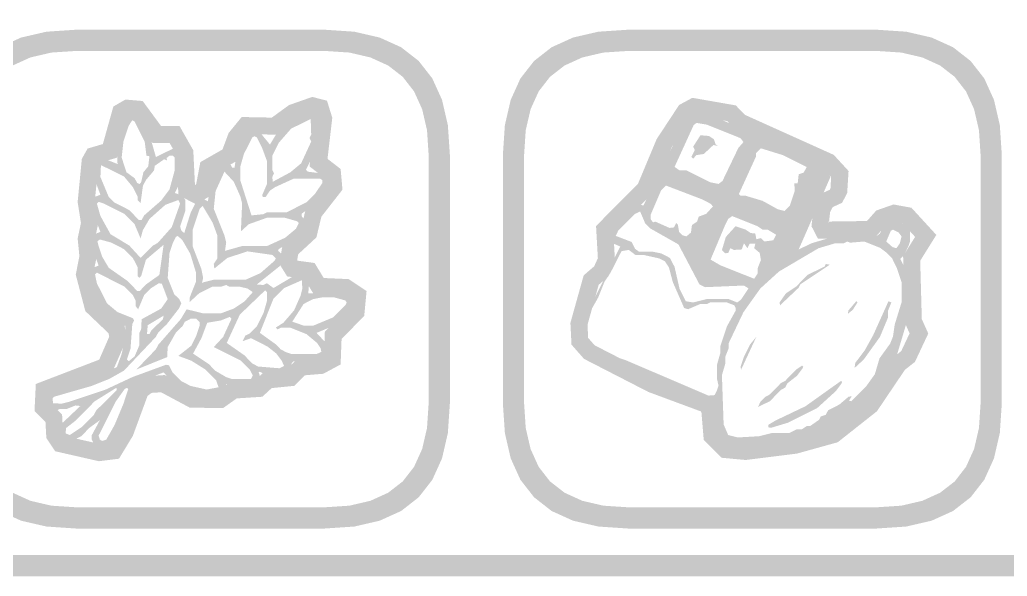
# Model space of a CAD drawing. Header units: millimetres. Extents: x 6 to 441, y 6 to 299.
# Drawn here: x 367.2 to 385.8, y 24.2 to 34.69 of the extents above; entities that cross this region are included whole.
import ezdxf

# ---------------------------------------------------------------- set-up
doc = ezdxf.new("R2010")
doc.units = ezdxf.units.MM
doc.layers.add('RASTER', color=7, linetype='Continuous')

msp = doc.modelspace()

# ---------------------------------------------------------------- hatches: boundary and pattern name
at = {"layer": 'RASTER'}
h = msp.add_hatch(color=7, dxfattribs=at)
h.paths.add_polyline_path([(350.2, 39.6), (350.234, 40.116), (350.338, 40.563), (350.509, 40.941), (350.75, 41.25), (351.059, 41.491), (351.438, 41.663), (351.884, 41.766), (352.4, 41.8), (409.6, 41.8), (410.116, 41.766), (410.563, 41.662), (410.941, 41.491), (411.25, 41.25), (411.491, 40.941), (411.663, 40.563), (411.766, 40.116), (411.8, 39.6), (411.8, 26.4), (411.766, 25.884), (411.662, 25.438), (411.491, 25.059), (411.25, 24.75), (410.941, 24.509), (410.563, 24.337), (410.116, 24.234), (409.6, 24.2), (352.4, 24.2), (351.884, 24.234), (351.438, 24.338), (351.059, 24.509), (350.75, 24.75), (350.509, 25.059), (350.338, 25.438), (350.234, 25.884), (350.2, 26.4)])
h.paths.add_polyline_path([(350.6, 39.6), (350.6, 26.4), (350.628, 25.978), (350.713, 25.612), (350.853, 25.303), (351.05, 25.05), (351.303, 24.853), (351.612, 24.713), (351.978, 24.628), (352.4, 24.6), (409.6, 24.6), (410.022, 24.628), (410.388, 24.713), (410.697, 24.853), (410.95, 25.05), (411.147, 25.303), (411.287, 25.612), (411.372, 25.978), (411.4, 26.4), (411.4, 39.6), (411.372, 40.022), (411.287, 40.388), (411.147, 40.697), (410.95, 40.95), (410.697, 41.147), (410.388, 41.287), (410.022, 41.372), (409.6, 41.4), (352.4, 41.4), (351.978, 41.372), (351.612, 41.287), (351.303, 41.147), (351.05, 40.95), (350.853, 40.697), (350.713, 40.388), (350.628, 40.022), (350.6, 39.6)], flags=0)
h = msp.add_hatch(color=7, dxfattribs=at)
h.paths.add_polyline_path([(365.9, 32.15), (365.937, 32.701), (366.047, 33.178), (366.23, 33.582), (366.487, 33.912), (366.818, 34.17), (367.222, 34.353), (367.699, 34.463), (368.25, 34.5), (372.95, 34.5), (373.501, 34.463), (373.978, 34.353), (374.382, 34.17), (374.713, 33.912), (374.97, 33.582), (375.153, 33.178), (375.263, 32.701), (375.3, 32.15), (375.3, 27.45), (375.263, 26.899), (375.153, 26.422), (374.97, 26.018), (374.713, 25.688), (374.382, 25.43), (373.978, 25.247), (373.501, 25.137), (372.95, 25.1), (368.25, 25.1), (367.699, 25.137), (367.222, 25.247), (366.818, 25.43), (366.488, 25.688), (366.23, 26.018), (366.047, 26.422), (365.937, 26.899), (365.9, 27.45)])
h.paths.add_polyline_path([(366.3, 32.15), (366.3, 27.45), (366.33, 26.993), (366.422, 26.597), (366.574, 26.262), (366.788, 25.987), (367.062, 25.774), (367.397, 25.622), (367.793, 25.53), (368.25, 25.5), (372.95, 25.5), (373.407, 25.53), (373.803, 25.622), (374.138, 25.774), (374.412, 25.987), (374.626, 26.262), (374.778, 26.597), (374.87, 26.993), (374.9, 27.45), (374.9, 32.15), (374.87, 32.607), (374.778, 33.003), (374.626, 33.338), (374.412, 33.613), (374.138, 33.826), (373.803, 33.978), (373.407, 34.07), (372.95, 34.1), (368.25, 34.1), (367.793, 34.07), (367.397, 33.978), (367.062, 33.826), (366.788, 33.613), (366.574, 33.338), (366.422, 33.003), (366.33, 32.607), (366.3, 32.15)], flags=0)
h = msp.add_hatch(color=7, dxfattribs=at)
h.paths.add_polyline_path([(376.3, 32.15), (376.337, 32.701), (376.447, 33.178), (376.63, 33.582), (376.888, 33.912), (377.218, 34.17), (377.622, 34.353), (378.099, 34.463), (378.65, 34.5), (383.35, 34.5), (383.901, 34.463), (384.378, 34.353), (384.782, 34.17), (385.112, 33.912), (385.37, 33.582), (385.553, 33.178), (385.663, 32.701), (385.7, 32.15), (385.7, 27.45), (385.663, 26.899), (385.553, 26.422), (385.37, 26.018), (385.113, 25.688), (384.782, 25.43), (384.378, 25.247), (383.901, 25.137), (383.35, 25.1), (378.65, 25.1), (378.099, 25.137), (377.622, 25.247), (377.218, 25.43), (376.888, 25.688), (376.63, 26.018), (376.447, 26.422), (376.337, 26.899), (376.3, 27.45)])
h.paths.add_polyline_path([(376.7, 32.15), (376.7, 27.45), (376.73, 26.993), (376.822, 26.597), (376.974, 26.262), (377.188, 25.987), (377.462, 25.774), (377.797, 25.622), (378.193, 25.53), (378.65, 25.5), (383.35, 25.5), (383.807, 25.53), (384.203, 25.622), (384.538, 25.774), (384.813, 25.987), (385.026, 26.262), (385.178, 26.597), (385.27, 26.993), (385.3, 27.45), (385.3, 32.15), (385.27, 32.607), (385.178, 33.003), (385.026, 33.338), (384.812, 33.613), (384.538, 33.826), (384.203, 33.978), (383.807, 34.07), (383.35, 34.1), (378.65, 34.1), (378.193, 34.07), (377.797, 33.978), (377.462, 33.826), (377.188, 33.613), (376.974, 33.338), (376.822, 33.003), (376.73, 32.607), (376.7, 32.15)], flags=0)
h = msp.add_hatch(color=7, dxfattribs=at)
h.paths.add_polyline_path([(372.708, 33.234), (372.985, 33.163), (373.085, 32.842), (372.995, 32.067), (373.242, 31.876), (373.277, 31.486), (372.879, 30.976), (372.786, 30.586), (372.443, 30.269), (372.423, 30.155), (372.427, 30.148), (372.752, 30.104), (372.924, 29.821), (373.394, 29.8), (373.731, 29.575), (373.687, 29.106), (373.26, 28.673), (373.242, 28.192), (372.915, 28.016), (372.57, 27.988), (372.371, 27.789), (371.943, 27.746), (371.767, 27.583), (371.285, 27.552), (371.025, 27.368), (370.397, 27.379), (369.859, 27.667), (369.681, 27.656), (369.604, 27.599), (369.328, 26.848), (369.066, 26.415), (368.687, 26.368), (367.863, 26.556), (367.697, 26.805), (367.681, 27.105), (367.474, 27.312), (367.499, 27.824), (368.693, 28.282), (368.881, 28.712), (368.87, 28.779), (368.432, 29.197), (368.251, 29.884), (368.32, 30.231), (368.287, 30.566), (368.349, 30.858), (368.287, 31.253), (368.366, 32.068), (368.475, 32.261), (368.762, 32.345), (368.96, 33.053), (369.186, 33.184), (369.512, 33.157), (369.861, 32.683), (370.208, 32.683), (370.466, 32.228), (370.497, 31.582), (370.51, 31.575), (370.518, 31.58), (370.599, 32.005), (371.016, 32.243), (371.132, 32.554), (371.378, 32.855), (371.946, 32.844), (372.269, 33.08)])
h.paths.add_polyline_path([(372.722, 32.9), (372.42, 32.794), (372.048, 32.522), (371.528, 32.532), (371.414, 32.392), (371.276, 32.022), (370.885, 31.8), (370.806, 31.383), (370.527, 31.208), (370.186, 31.381), (370.15, 32.137), (370.021, 32.363), (369.7, 32.363), (369.341, 32.85), (369.26, 32.857), (369.233, 32.841), (369.023, 32.087), (368.689, 31.99), (368.678, 31.97), (368.61, 31.263), (368.675, 30.849), (368.61, 30.548), (368.644, 30.215), (368.579, 29.894), (368.719, 29.366), (369.169, 28.936), (369.212, 28.669), (368.932, 28.031), (367.809, 27.6), (367.801, 27.438), (367.994, 27.245), (368.012, 26.91), (368.059, 26.839), (368.704, 26.693), (368.873, 26.713), (369.038, 26.987), (369.336, 27.799), (369.567, 27.969), (369.929, 27.992), (370.48, 27.698), (370.926, 27.69), (371.174, 27.866), (371.633, 27.895), (371.804, 28.053), (372.225, 28.096), (372.427, 28.298), (372.822, 28.33), (372.929, 28.387), (372.945, 28.809), (373.379, 29.25), (373.395, 29.415), (373.291, 29.484), (372.74, 29.509), (372.558, 29.807), (372.235, 29.851), (372.086, 30.09), (372.146, 30.431), (372.497, 30.755), (372.584, 31.119), (372.947, 31.583), (372.936, 31.708), (372.656, 31.924), (372.759, 32.812), (372.732, 32.898), (372.722, 32.9)], flags=0)
h = msp.add_hatch(color=7, dxfattribs=at)
h.paths.add_polyline_path([(379.87, 33.217), (380.688, 33.074), (380.86, 32.896), (382.534, 32.142), (382.813, 31.838), (382.787, 31.423), (382.692, 31.239), (382.515, 31.158), (382.466, 31.067), (382.443, 30.859), (382.43, 30.885), (383.16, 30.895), (383.335, 31.093), (383.66, 31.207), (383.998, 31.145), (384.467, 30.633), (384.163, 30.146), (384.193, 29.046), (384.315, 28.775), (384.064, 28.24), (383.875, 28.091), (383.348, 27.31), (382.608, 26.725), (381.841, 26.512), (380.877, 26.391), (380.422, 26.433), (380.084, 26.77), (380.041, 27.289), (380.029, 27.307), (379.044, 27.672), (377.828, 28.297), (377.592, 28.566), (377.572, 28.976), (377.822, 29.871), (378.02, 30.042), (378.089, 30.195), (378.055, 30.801), (378.846, 31.599), (379.197, 32.439), (379.62, 33.082)])
h.paths.add_polyline_path([(379.924, 32.883), (379.843, 32.839), (379.481, 32.288), (379.117, 31.418), (378.382, 30.677), (378.412, 30.135), (378.283, 29.846), (378.104, 29.692), (377.894, 28.94), (377.906, 28.693), (378.028, 28.553), (379.174, 27.965), (380.238, 27.571), (380.353, 27.397), (380.394, 26.914), (380.567, 26.741), (380.871, 26.712), (381.778, 26.827), (382.46, 27.016), (383.111, 27.53), (383.638, 28.312), (383.806, 28.444), (383.963, 28.778), (383.875, 28.973), (383.841, 30.234), (384.067, 30.596), (383.834, 30.85), (383.686, 30.877), (383.52, 30.819), (383.306, 30.577), (382.236, 30.562), (382.114, 30.798), (382.155, 31.164), (382.284, 31.405), (382.459, 31.484), (382.472, 31.51), (382.485, 31.722), (382.342, 31.877), (380.672, 32.629), (380.53, 32.777), (379.924, 32.883)], flags=0)
h = msp.add_hatch(color=7, dxfattribs=at)
h.paths.add_polyline_path([(369.26, 32.95), (369.393, 32.904), (369.527, 32.737), (369.65, 32.493), (369.761, 32.102), (370.084, 32.259), (370.161, 32.236), (370.218, 32.159), (370.218, 31.992), (370.251, 31.892), (370.185, 31.558), (370.118, 31.425), (370.261, 31.368), (370.318, 31.291), (370.318, 31.091), (370.218, 30.79), (370.241, 30.714), (370.295, 30.667), (370.418, 31.057), (370.508, 31.234), (370.619, 31.325), (370.742, 31.268), (370.785, 31.558), (370.852, 31.759), (370.976, 31.969), (371.086, 31.992), (371.176, 31.949), (371.196, 31.902), (371.243, 31.902), (371.286, 32.193), (371.51, 32.603), (371.62, 32.66), (371.663, 32.637), (371.911, 32.336), (372.011, 32.503), (372.278, 32.77), (372.488, 32.894), (372.722, 32.96), (372.765, 32.937), (372.822, 32.86), (372.822, 32.493), (372.722, 32.126), (372.588, 31.859), (372.622, 31.825), (372.889, 31.792), (372.999, 31.735), (373.022, 31.592), (372.932, 31.415), (372.845, 31.335), (372.799, 31.248), (372.511, 31.034), (372.511, 30.981), (372.588, 30.891), (372.531, 30.714), (372.365, 30.547), (372.077, 30.366), (372.064, 30.333), (372.154, 30.256), (372.154, 30.156), (372.097, 30.046), (371.663, 29.699), (371.787, 29.689), (371.854, 29.722), (371.977, 29.632), (372.355, 29.856), (372.555, 29.889), (372.655, 29.789), (372.632, 29.532), (373.289, 29.555), (373.466, 29.465), (373.49, 29.321), (373.433, 29.211), (373.166, 28.944), (372.789, 28.787), (372.965, 28.597), (373.022, 28.487), (372.999, 28.343), (372.922, 28.287), (372.789, 28.253), (372.355, 28.253), (372.321, 28.22), (372.298, 28.076), (372.221, 28.019), (371.787, 28.019), (371.72, 28.053), (371.697, 28.043), (371.72, 27.986), (371.697, 27.843), (371.553, 27.786), (371.086, 27.819), (371.043, 27.662), (370.952, 27.619), (370.518, 27.619), (370.385, 27.652), (370.141, 27.776), (369.907, 28.043), (369.393, 27.843), (369.216, 27.285), (368.993, 26.774), (368.926, 26.674), (368.816, 26.617), (368.716, 26.617), (368.605, 26.674), (368.549, 26.784), (368.549, 26.851), (368.706, 27.141), (368.505, 26.995), (368.358, 26.841), (368.181, 26.751), (368.081, 26.751), (367.991, 26.794), (367.948, 26.884), (367.971, 27.061), (368.338, 27.409), (368.248, 27.419), (368.081, 27.352), (367.948, 27.352), (367.881, 27.318), (367.737, 27.409), (367.714, 27.619), (367.737, 27.662), (367.848, 27.719), (368.549, 27.919), (369.026, 28.143), (369.116, 28.387), (369.183, 28.721), (369.183, 28.921), (368.939, 29.044), (368.739, 29.245), (368.582, 29.522), (368.515, 29.755), (368.539, 29.999), (368.682, 30.056), (368.549, 30.423), (368.549, 30.59), (368.572, 30.634), (368.716, 30.69), (368.549, 31.124), (368.549, 31.291), (368.572, 31.335), (368.716, 31.391), (368.615, 31.658), (368.592, 31.902), (368.615, 31.992), (368.682, 32.059), (368.816, 32.059), (369.039, 31.969), (369.016, 32.393), (369.083, 32.66), (369.206, 32.904)])
h.paths.add_polyline_path([(372.678, 32.817), (372.311, 32.637), (372.077, 32.37), (371.954, 32.126), (371.954, 31.859), (371.987, 31.792), (371.954, 31.725), (371.964, 31.635), (372.298, 31.815), (372.498, 31.982), (372.688, 32.393), (372.655, 32.46), (372.688, 32.526)], flags=0)
h.paths.add_polyline_path([(369.317, 32.794), (369.25, 32.693), (369.15, 32.393), (369.116, 32.092), (369.206, 31.815), (369.36, 31.702), (369.407, 31.615), (369.45, 31.592), (369.483, 31.625), (369.527, 31.815), (369.617, 31.925), (369.64, 32.116), (369.584, 32.126), (369.55, 32.393), (369.36, 32.77)], flags=0)
h.paths.add_polyline_path([(371.62, 32.493), (371.577, 32.47), (371.42, 32.159), (371.353, 31.925), (371.353, 31.658), (371.563, 31.001), (371.787, 31.024), (371.854, 31.057), (372.221, 31.057), (372.598, 31.248), (372.765, 31.415), (372.899, 31.615), (372.899, 31.668), (372.855, 31.692), (372.355, 31.692), (372.011, 31.535), (371.911, 31.468), (371.83, 31.348), (371.777, 31.348), (371.764, 31.381), (371.854, 31.592), (371.854, 32.026), (371.764, 32.269), (371.663, 32.47)], flags=0)
h.paths.add_polyline_path([(370.018, 32.126), (369.961, 32.082), (369.974, 32.036), (369.917, 32.059), (369.741, 31.936), (369.727, 31.849), (369.574, 31.668), (369.517, 31.558), (369.473, 31.234), (369.417, 31.291), (369.417, 31.358), (369.327, 31.535), (369.16, 31.735), (368.726, 31.949), (368.716, 31.725), (368.873, 31.348), (368.973, 31.248), (369.26, 31.101), (369.44, 30.914), (369.493, 30.914), (369.54, 31.001), (369.861, 31.281), (370.018, 31.491), (370.118, 31.859), (370.118, 32.092), (370.084, 32.126)], flags=0)
h.paths.add_polyline_path([(371.053, 31.825), (370.886, 31.458), (370.852, 31.124), (371.053, 30.623), (371.086, 30.49), (371.063, 30.333), (371.386, 30.423), (371.854, 30.423), (372.198, 30.58), (372.398, 30.747), (372.455, 30.857), (372.421, 30.891), (372.188, 30.957), (371.854, 30.957), (371.51, 30.834), (371.363, 30.7), (371.386, 31.224), (371.353, 31.358), (371.229, 31.635)], flags=0)
h.paths.add_polyline_path([(370.185, 31.291), (369.941, 31.201), (369.64, 30.934), (369.517, 30.724), (369.473, 30.567), (369.36, 30.834), (369.16, 31.034), (368.782, 31.224), (368.682, 31.258), (368.649, 31.224), (368.716, 30.991), (368.906, 30.647), (369.26, 30.433), (369.473, 30.2), (369.707, 30.433), (369.794, 30.48), (370.061, 30.78), (370.218, 31.224)], flags=0)
h.paths.add_polyline_path([(370.642, 31.181), (370.585, 31.124), (370.452, 30.724), (370.452, 30.423), (370.619, 29.989), (370.652, 29.822), (370.629, 29.732), (370.852, 29.789), (371.453, 29.789), (371.73, 29.912), (371.997, 30.146), (372.021, 30.189), (371.954, 30.256), (371.487, 30.323), (371.109, 30.2), (370.862, 29.999), (370.852, 30.089), (370.919, 30.189), (370.919, 30.623), (370.829, 30.867)], flags=0)
h.paths.add_polyline_path([(370.175, 30.613), (370.141, 30.6), (370.084, 30.49), (370.018, 30.29), (369.984, 29.822), (370.108, 29.512), (370.195, 29.432), (370.241, 29.345), (370.195, 29.245), (369.961, 28.944), (369.807, 28.797), (369.761, 28.711), (369.16, 28.076), (368.883, 27.919), (368.549, 27.786), (367.848, 27.585), (367.814, 27.552), (367.824, 27.462), (367.981, 27.452), (368.115, 27.485), (368.816, 27.719), (369.317, 27.953), (369.951, 28.186), (370.008, 28.176), (370.074, 28.043), (370.241, 27.876), (370.418, 27.786), (370.719, 27.719), (370.942, 27.762), (370.896, 27.896), (370.695, 28.096), (370.428, 28.263), (370.185, 28.353), (370.428, 28.544), (370.518, 28.721), (370.585, 28.921), (370.585, 28.988), (370.518, 29.054), (370.418, 29.054), (370.308, 28.998), (370.261, 28.911), (370.141, 28.797), (369.984, 28.52), (369.974, 28.33), (369.393, 28.096), (369.761, 28.477), (369.807, 28.564), (370.228, 29.044), (370.341, 29.231), (370.652, 29.155), (370.986, 29.155), (371.229, 29.245), (371.43, 29.378), (371.587, 29.555), (371.487, 29.622), (371.353, 29.655), (371.153, 29.655), (371.086, 29.689), (370.986, 29.655), (370.819, 29.655), (370.575, 29.532), (370.395, 29.365), (370.395, 29.445), (370.518, 29.755), (370.518, 29.922), (370.408, 30.28), (370.261, 30.533)], flags=0)
h.paths.add_polyline_path([(368.706, 30.547), (368.659, 30.513), (368.682, 30.423), (368.749, 30.223), (368.873, 30.013), (369.226, 29.766), (369.407, 29.579), (369.46, 29.579), (369.574, 29.699), (369.827, 29.879), (369.907, 30.447), (369.574, 30.166), (369.483, 29.856), (369.45, 29.822), (369.417, 29.856), (369.417, 30.023), (369.327, 30.2), (369.16, 30.366), (368.916, 30.49)], flags=0)
h.paths.add_polyline_path([(368.649, 29.922), (368.615, 29.889), (368.649, 29.722), (368.839, 29.345), (369.039, 29.178), (369.327, 29.064), (369.35, 29.021), (369.317, 28.954), (369.283, 28.487), (369.216, 28.287), (369.25, 28.253), (369.36, 28.343), (369.45, 28.554), (369.45, 28.787), (369.483, 28.854), (369.493, 29.044), (369.861, 29.245), (369.984, 29.422), (369.874, 29.712), (369.817, 29.722), (369.674, 29.632), (369.54, 29.498), (369.427, 29.231), (369.383, 29.288), (369.383, 29.388), (369.327, 29.498), (369.16, 29.665)], flags=0)
h.paths.add_polyline_path([(372.511, 29.779), (372.178, 29.632), (371.977, 29.432), (371.72, 28.787), (372.031, 28.564), (372.111, 28.477), (372.221, 28.42), (372.321, 28.387), (372.789, 28.387), (372.879, 28.43), (372.865, 28.497), (372.799, 28.597), (372.598, 28.764), (372.288, 28.887), (372.121, 28.887), (372.054, 28.854), (372.021, 28.887), (372.164, 28.978), (372.365, 29.211), (372.488, 29.488), (372.521, 29.622)], flags=0)
h.paths.add_polyline_path([(371.82, 29.589), (371.343, 29.131), (371.096, 28.597), (371.43, 28.363), (371.577, 28.21), (371.687, 28.153), (372.087, 28.12), (372.178, 28.163), (372.131, 28.263), (372.031, 28.397), (371.864, 28.53), (371.553, 28.687), (371.396, 28.63), (371.443, 28.731), (371.53, 28.777), (371.663, 28.911), (371.787, 29.155), (371.854, 29.388), (371.854, 29.555)], flags=0)
h.paths.add_polyline_path([(372.889, 29.455), (372.722, 29.422), (372.545, 29.332), (372.331, 28.998), (372.555, 28.921), (372.722, 28.921), (373.099, 29.078), (373.333, 29.311), (373.356, 29.355), (373.333, 29.398), (373.122, 29.455)], flags=0)
h.paths.add_polyline_path([(369.907, 29.111), (369.607, 28.931), (369.594, 28.764), (369.64, 28.764), (369.674, 28.831), (369.894, 29.044)], flags=0)
h.paths.add_polyline_path([(371.153, 29.088), (370.986, 29.021), (370.729, 28.978), (370.619, 28.687), (370.462, 28.397), (370.762, 28.196), (370.876, 28.076), (371.086, 27.953), (371.186, 27.919), (371.553, 27.919), (371.587, 27.986), (371.53, 28.096), (371.363, 28.263), (370.852, 28.52), (371.029, 28.711), (371.186, 29.054)], flags=0)
h.paths.add_polyline_path([(369.016, 27.752), (368.605, 27.495), (368.258, 27.141), (368.071, 26.995), (368.058, 26.894), (368.138, 26.861), (368.358, 27.008), (368.592, 27.242), (368.639, 27.328), (369.026, 27.709)], flags=0)
h.paths.add_polyline_path([(369.216, 27.752), (369.173, 27.729), (369.006, 27.495), (368.682, 26.851), (368.706, 26.774), (368.749, 26.751), (368.826, 26.774), (368.983, 27.051), (369.15, 27.452), (369.24, 27.729)], flags=0)
h = msp.add_hatch(color=7, dxfattribs=at)
h.paths.add_polyline_path([(379.894, 32.957), (380.012, 32.967), (380.332, 32.839), (382.055, 32.105), (382.384, 31.923), (382.47, 31.722), (381.873, 30.359), (382.119, 30.477), (382.661, 30.637), (383.076, 30.669), (383.332, 30.605), (383.405, 30.659), (383.482, 30.838), (383.555, 30.892), (383.747, 30.892), (383.916, 30.806), (383.97, 30.701), (383.97, 30.509), (383.938, 30.414), (383.852, 30.244), (383.788, 30.181), (383.938, 29.871), (383.97, 29.711), (383.97, 29.36), (383.938, 29.296), (383.906, 28.977), (383.715, 28.339), (383.565, 28.042), (383.246, 27.595), (382.894, 27.244), (382.607, 27.053), (382.247, 26.871), (381.927, 26.775), (381.608, 26.743), (381.544, 26.711), (381.353, 26.711), (381.034, 26.647), (380.587, 26.647), (380.418, 26.733), (380.3, 26.935), (380.3, 27.445), (380.277, 27.487), (379.374, 27.86), (378.458, 28.285), (378.512, 28.307), (378.608, 28.275), (380.172, 27.605), (380.29, 27.614), (380.332, 27.701), (380.363, 27.796), (380.332, 27.924), (380.332, 28.179), (380.395, 28.403), (380.395, 28.53), (380.523, 28.913), (380.683, 29.201), (380.683, 29.264), (380.66, 29.306), (380.523, 29.36), (380.204, 29.36), (380.14, 29.328), (380.012, 29.328), (379.789, 29.233), (379.715, 29.255), (379.502, 29.743), (379.428, 30.021), (379.352, 30.136), (379.246, 30.19), (378.959, 30.254), (378.799, 30.254), (378.672, 30.35), (378.535, 30.327), (378.33, 29.925), (378.215, 29.753), (378.097, 29.456), (377.97, 29.233), (377.906, 29.073), (377.906, 28.977), (377.842, 28.85), (377.842, 28.754), (377.896, 28.648), (377.992, 28.553), (378.439, 28.317), (378.321, 28.339), (377.96, 28.521), (377.864, 28.617), (377.81, 28.722), (377.81, 28.913), (377.906, 29.201), (378.512, 30.414), (378.311, 30.5), (378.289, 30.669), (378.426, 30.851), (378.49, 30.883), (378.694, 31.093), (378.873, 31.202), (378.949, 31.189), (379.747, 32.817), (379.811, 32.913)])
h.paths.add_polyline_path([(379.948, 32.744), (379.894, 32.702), (379.534, 31.914), (379.629, 31.85), (379.757, 31.85), (380.204, 31.626), (380.363, 31.594), (380.437, 31.649), (380.737, 32.274), (380.833, 32.383), (380.778, 32.456), (380.14, 32.712)], flags=0)
h.paths.add_polyline_path([(380.022, 32.511), (380.181, 32.498), (380.277, 32.434), (380.309, 32.338), (380.354, 32.306), (380.268, 32.329), (380.086, 32.159), (379.948, 32.137), (379.885, 32.073), (379.853, 32.105), (379.917, 32.233), (379.885, 32.297)], flags=0)
h.paths.add_polyline_path([(381.161, 32.265), (381.066, 32.169), (381.066, 32.105), (380.746, 31.403), (380.778, 31.371), (380.874, 31.371), (381.193, 31.275), (381.481, 31.116), (381.608, 31.084), (381.704, 31.18), (381.8, 31.467), (381.79, 31.604), (381.854, 31.604), (381.873, 31.776), (381.969, 31.808), (382.023, 31.914), (381.576, 32.137)], flags=0)
h.paths.add_polyline_path([(379.374, 31.563), (379.278, 31.467), (379.087, 31.02), (379.087, 30.924), (379.128, 30.87), (379.173, 30.883), (379.438, 30.765), (379.524, 30.774), (379.565, 30.86), (379.597, 30.828), (379.62, 30.691), (379.684, 30.627), (379.757, 30.605), (379.843, 30.678), (379.862, 30.819), (379.958, 30.883), (379.99, 30.978), (380.13, 31.03), (380.258, 31.17), (380.213, 31.221), (380.044, 31.307)], flags=0)
h.paths.add_polyline_path([(378.886, 31.074), (378.79, 31.03), (378.471, 30.71), (378.426, 30.615), (378.726, 30.5), (378.79, 30.372), (378.863, 30.318), (379.119, 30.318), (379.278, 30.286), (379.447, 30.2), (379.534, 30.031), (379.629, 29.616), (379.747, 29.383), (379.885, 29.36), (380.14, 29.424), (380.555, 29.424), (380.715, 29.36), (380.788, 29.415), (380.928, 29.625), (380.842, 29.679), (380.108, 29.648), (380.003, 29.702), (379.607, 30.455), (379.077, 30.755), (378.981, 30.851)], flags=0)
h.paths.add_polyline_path([(380.619, 30.988), (380.545, 30.934), (380.491, 30.828), (380.213, 30.168), (380.395, 30.062), (381.034, 29.807), (381.098, 29.903), (381.098, 29.999), (381.161, 30.158), (381.139, 30.295), (381.034, 30.382), (381.056, 30.468), (380.948, 30.468), (380.906, 30.382), (380.842, 30.477), (380.801, 30.359), (380.651, 30.35), (380.587, 30.382), (380.545, 30.295), (380.491, 30.286), (380.427, 30.35), (380.501, 30.595), (380.683, 30.797), (380.874, 30.733), (380.97, 30.669), (381.056, 30.659), (381.075, 30.551), (381.161, 30.573), (381.225, 30.509), (381.394, 30.532), (381.449, 30.637), (381.289, 30.733), (381.193, 30.733), (381.098, 30.797)], flags=0)
h.paths.add_polyline_path([(383.651, 30.733), (383.609, 30.71), (383.523, 30.509), (383.641, 30.404), (383.715, 30.382), (383.779, 30.477), (383.811, 30.605), (383.756, 30.678)], flags=0)
h.paths.add_polyline_path([(382.789, 30.509), (382.725, 30.477), (382.566, 30.477), (382.247, 30.382), (381.503, 29.944), (381.152, 29.625), (380.833, 29.178), (380.555, 28.594), (380.555, 28.498), (380.491, 28.339), (380.491, 28.211), (380.427, 27.988), (380.459, 27.062), (380.545, 26.861), (380.724, 26.816), (381.129, 26.839), (381.385, 26.903), (381.704, 26.903), (381.832, 26.966), (381.927, 26.966), (382.023, 27.03), (382.087, 27.03), (382.256, 27.148), (382.288, 27.212), (382.384, 27.244), (382.428, 27.327), (382.639, 27.436), (382.811, 27.582), (382.875, 27.595), (382.821, 27.509), (382.863, 27.499), (383.15, 27.787), (383.309, 28.01), (383.396, 28.307), (383.597, 28.585), (383.651, 28.722), (383.683, 28.945), (383.811, 29.36), (383.811, 29.743), (383.724, 30.008), (383.629, 30.2), (383.533, 30.295), (383.405, 30.391), (383.108, 30.509), (382.843, 30.487)], flags=0)
h.paths.add_polyline_path([(382.384, 30.085), (382.46, 30.072), (381.905, 29.702), (381.873, 29.638), (381.522, 29.306), (381.512, 29.36), (381.631, 29.529), (381.822, 29.657), (382.045, 29.881), (382.365, 30.04)], flags=0)
h.paths.add_polyline_path([(382.958, 29.383), (382.981, 29.36), (382.894, 29.223), (382.799, 29.146), (382.811, 29.21)], flags=0)
h.paths.add_polyline_path([(383.565, 29.383), (383.619, 29.36), (383.555, 29.201), (383.555, 29.073), (383.405, 28.712), (383.099, 28.285), (382.926, 28.125), (382.939, 28.221), (383.118, 28.457), (383.277, 28.744)], flags=0)
h.paths.add_polyline_path([(381.075, 28.712), (380.788, 28.093), (380.778, 28.147), (380.842, 28.339), (380.96, 28.572)], flags=0)
h.paths.add_polyline_path([(381.937, 28.17), (381.959, 28.147), (381.937, 28.106), (381.841, 27.978), (381.662, 27.838), (381.618, 27.755), (381.535, 27.71), (381.331, 27.499), (381.107, 27.391), (381.152, 27.487), (381.248, 27.582), (381.331, 27.627), (381.535, 27.838), (381.618, 27.882), (381.822, 28.093)], flags=0)
h.paths.add_polyline_path([(382.671, 27.882), (382.693, 27.86), (382.671, 27.819), (382.575, 27.691), (382.224, 27.372), (381.672, 27.094), (381.353, 26.998), (381.299, 27.008), (381.299, 27.053), (381.439, 27.136), (382.001, 27.404)], flags=0)

doc.saveas('drawing.dxf')
